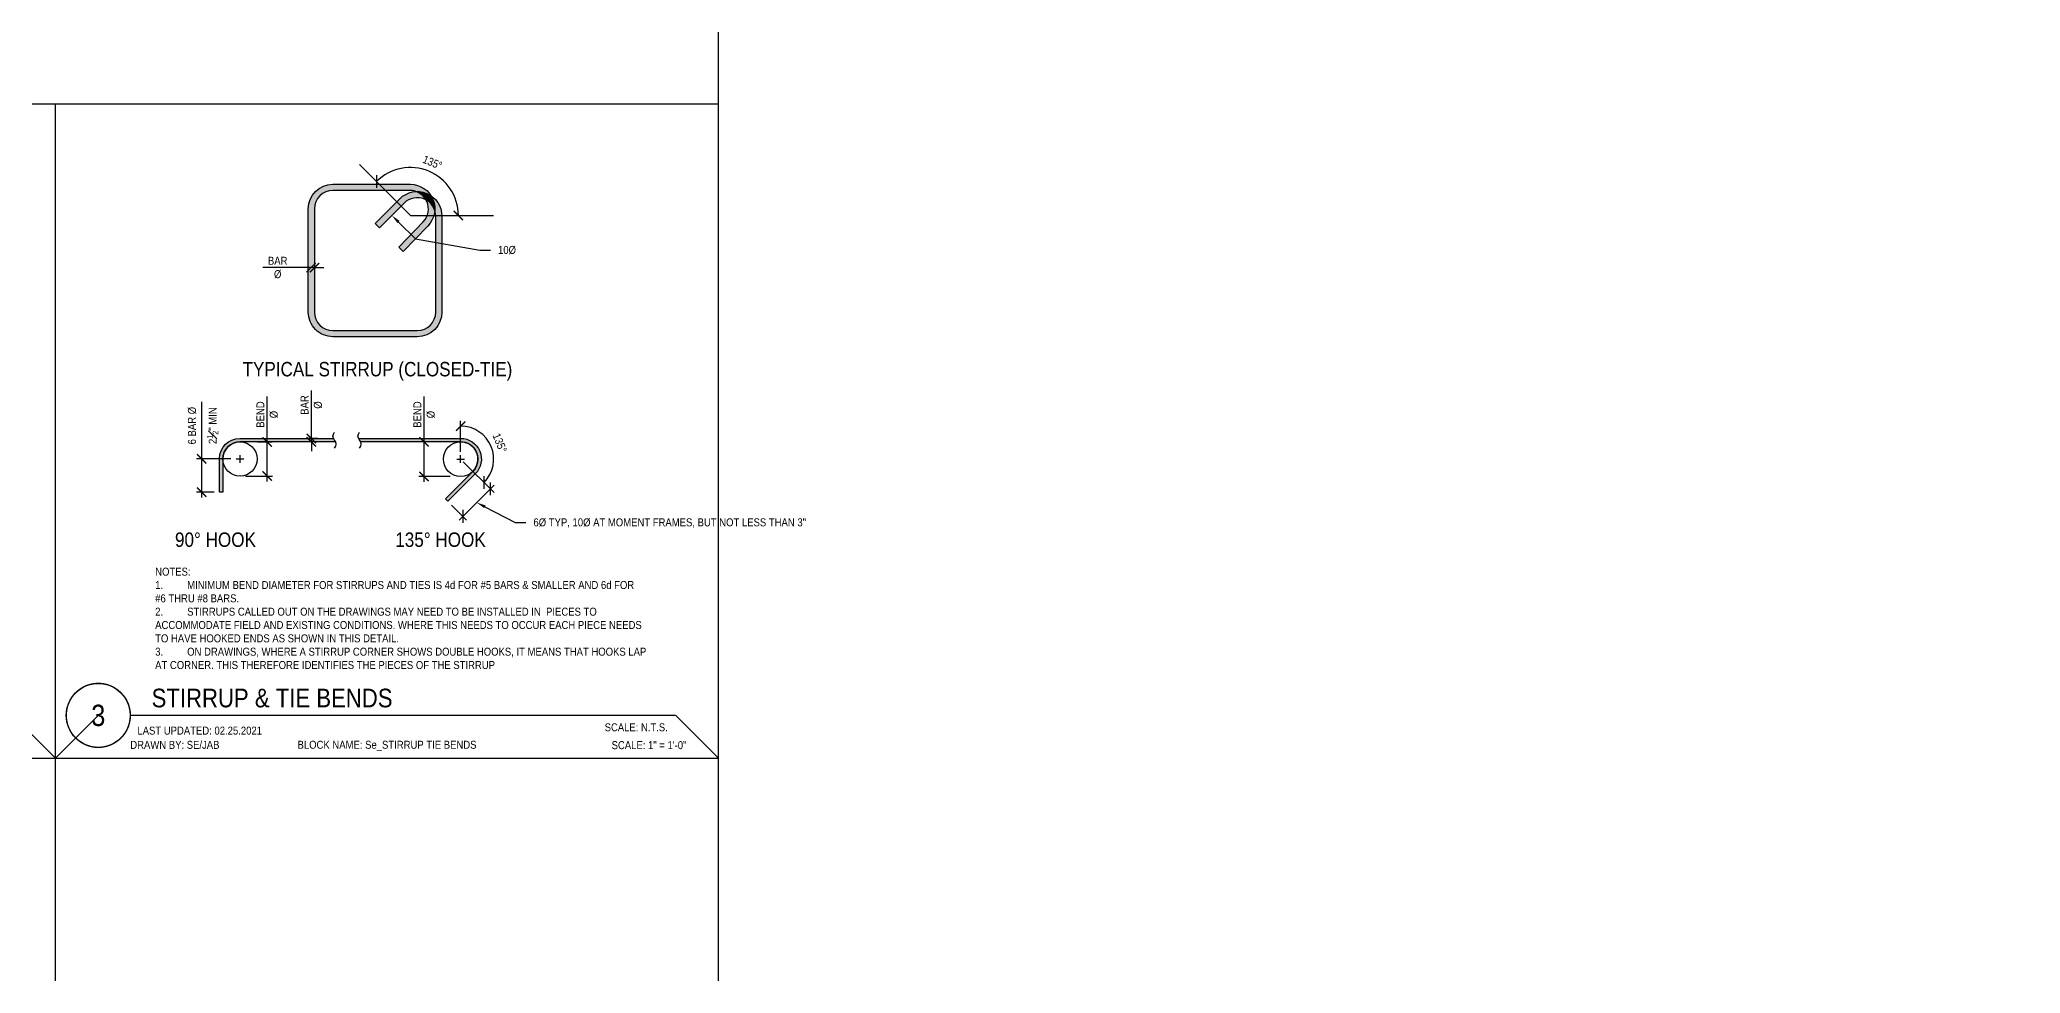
# Model space of a CAD drawing. Header units: inches. Extents: x -16404 to 14624, y -1591 to 16152.
# Drawn here: x 1581.3 to 1859.8, y 1353.7 to 1485 of the extents above; entities that cross this region are included whole.
import ezdxf
from ezdxf import colors
from ezdxf.entities.mleader import LeaderData, LeaderLine
from ezdxf.enums import TextEntityAlignment as Align
from ezdxf.math import Vec2, Vec3

# ---------------------------------------------------------------- set-up
doc = ezdxf.new("R2010")
doc.units = ezdxf.units.IN
doc.header["$LTSCALE"] = 24
doc.header["$MEASUREMENT"] = 0
doc.linetypes.add('DASHED2', pattern=[0.375, 0.25, -0.125])
doc.layers.get('0').update_dxf_attribs({"linetype": 'CONTINUOUS'})
doc.layers.get('DefPoints').update_dxf_attribs({"color": 251, "linetype": 'CONTINUOUS'})
doc.layers.add('DESIGNER COMMENTS', color=221, linetype='CONTINUOUS', plot=False)
doc.layers.add('S-ANNO-GRID-NONPLOT', color=251, linetype='CONTINUOUS', plot=False)
for name, color, linetype in [('S-ANNO-DIMS', 2, 'CONTINUOUS'), ('S-ANNO-NOTE', 4, 'CONTINUOUS'), ('S-BREAK', 2, 'CONTINUOUS'), ('S-REBAR', 7, 'CONTINUOUS'), ('S-TYP DETAIL BLOCKS', 1, 'CONTINUOUS')]:
    doc.layers.add(name, color=color, linetype=linetype)
doc.layers.add('S-HATCH2', color=2, linetype='CONTINUOUS', transparency=0.5)
doc.layers.add('S-POCHE-227', color=7, linetype='CONTINUOUS', true_color=0xe3e3e3, transparency=0.8)
doc.styles.add('Arial', font='arial.ttf', dxfattribs={"width": 0.85})
doc.dimstyles.new('DIM-12_Se', dxfattribs={"dimscale": 12, "dimtxt": 0.09375, "dimasz": 0.109375, "dimexe": 0.0625, "dimexo": 0.0625, "dimgap": 0.0625, "dimtad": 1, "dimdec": 4, "dimzin": 11, "dimdsep": 46, "dimlunit": 4, "dimtxsty": 'Arial', "dimblk": 'ARCHTICK', "dimcen": 0.125, "dimdle": 0.0625, "dimclrd": 256, "dimclre": 256, "dimclrt": 4, "dimadec": 0, "dimazin": 0, "dimtfac": 0.75, "dimtdec": 4, "dimtmove": 0, "dimatfit": 3, "dimfxl": 1, "dimfrac": 1, "dimtolj": 1, "dimtzin": 0, "dimarcsym": 0})

# ---------------------------------------------------------------- blocks, each defined once
blk = doc.blocks.new('*U309')
at = {"const_width": 0.188}
for points in [[(-4.5, 0, -1), (4.5, 0, 3.732051)], [(-4.5, 0, 1), (4.5, 0, -3.732051)]]:
    blk.add_lwpolyline(points, format="xyb", dxfattribs=at)
blk.add_lwpolyline([(4.5, 0), (81.21, 0)], dxfattribs=at)
blk.add_circle((0, 0), 4.5)
at = {"style": 'Arial', "width": 0.85}
for tag, p in [('DWG_TITLE_1', (7.5, 6.19)), ('DWG_TITLE_2', (7.5, 2.44))]:
    blk.add_attdef(tag, text='', height=2.62, dxfattribs=at).set_placement(p, align=Align.MIDDLE_LEFT)
blk.add_attdef('#', text='', height=3, dxfattribs=at).set_placement((0, 0), align=Align.MIDDLE_CENTER)
blk.add_attdef('SCALE', text='', height=1.12, dxfattribs=at).set_placement((80.08, -1.12), align=Align.TOP_RIGHT)
blk = doc.blocks.new('Se_24x36_DETAILS_GRID')
for p, q in [((15.535, 23), (23.302, 23)), ((23.302, 23), (31.07, 23)), ((23.302, 15.333), (23.302, 23)), ((31.07, 15.333), (31.07, 23)), ((23.302, 15.333), (23.802, 15.833)), ((15.535, 15.333), (23.302, 15.333)), ((23.302, 15.333), (31.07, 15.333)), ((23.302, 7.667), (23.302, 15.333)), ((31.07, 7.667), (31.07, 15.333))]:
    blk.add_line(p, q)
at = {"linetype": 'DASHED2', "ltscale": 0.5}
for p, q in [((23.302, 15.333), (22.802, 15.833)), ((31.07, 15.333), (30.57, 15.833))]:
    blk.add_line(p, q, dxfattribs=at)
blk = doc.blocks.new('_Open90')
at = {"color": 0, "linetype": 'ByBlock', "lineweight": -2}
for p, q in [((0, 0), (-1, 0)), ((-0.5, 0.5), (0, 0)), ((0, 0), (-0.5, -0.5))]:
    blk.add_line(p, q, dxfattribs=at)
blk = doc.blocks.new('_ARCHTICK')
at = {"color": 0, "linetype": 'ByBlock', "const_width": 0.15}
blk.add_lwpolyline([(-0.5, -0.5), (0.5, 0.5)], dxfattribs=at)
blk = doc.blocks.new('*D2533')
at = {"layer": 'DefPoints', "color": 0, "transparency": 16777216}
for p in [(44.9, 67.7), (44.9, 59.19), (32.91, 53.2)]:
    blk.add_point(p, dxfattribs=at)
at = {"layer": 'S-ANNO-DIMS', "lineweight": -2, "transparency": 16777216}
for p, q in [((32.16, 67.7), (44.9, 67.7)), ((32.91, 53.95), (32.91, 68.45)), ((44.9, 59.94), (44.9, 68.45)), ((44.9, 67.7), (62.79, 67.7))]:
    blk.add_line(p, q, dxfattribs=at)
at = {"layer": 'S-ANNO-DIMS', "lineweight": -2, "transparency": 16777216, "xscale": 1.3125, "yscale": 1.3125, "zscale": 1.3125, "rotation": 180}
blk.add_blockref('_ARCHTICK', (32.91, 67.7), dxfattribs=at)
at = {"layer": 'S-ANNO-DIMS', "lineweight": -2, "transparency": 16777216, "xscale": 1.3125, "yscale": 1.3125, "zscale": 1.3125}
blk.add_blockref('_ARCHTICK', (44.9, 67.7), dxfattribs=at)
at = {"layer": 'S-ANNO-DIMS', "color": 4, "transparency": 16777216, "char_height": 1.125, "attachment_point": 5, "style": 'Arial'}
for s, insert in [('\\A1;ALTERNATIVE SPLICES', (54.5, 66.37)), ('\\A1;4\'-0" MIN SPACING', (54.5, 69.04))]:
    blk.add_mtext(s, dxfattribs=dict(at, insert=insert))
blk = doc.blocks.new('*D2534')
at = {"layer": 'DefPoints', "color": 0, "transparency": 16777216}
for p in [(38.9, 34.66), (44.9, 35.22), (44.9, 23.7)]:
    blk.add_point(p, dxfattribs=at)
at = {"layer": 'S-ANNO-DIMS', "lineweight": -2, "transparency": 16777216}
for p, q in [((38.9, 33.91), (38.9, 22.95)), ((44.9, 34.47), (44.9, 22.95)), ((38.15, 23.7), (44.9, 23.7)), ((44.9, 23.7), (60.79, 23.7))]:
    blk.add_line(p, q, dxfattribs=at)
at = {"layer": 'S-ANNO-DIMS', "lineweight": -2, "transparency": 16777216, "xscale": 1.3125, "yscale": 1.3125, "zscale": 1.3125, "rotation": 180}
blk.add_blockref('_ARCHTICK', (38.9, 23.7), dxfattribs=at)
at = {"layer": 'S-ANNO-DIMS', "lineweight": -2, "transparency": 16777216, "xscale": 1.3125, "yscale": 1.3125, "zscale": 1.3125}
blk.add_blockref('_ARCHTICK', (44.9, 23.7), dxfattribs=at)
at = {"layer": 'S-ANNO-DIMS', "color": 4, "transparency": 16777216, "char_height": 1.125, "attachment_point": 5, "style": 'Arial'}
for s, insert in [('\\A1;MIN LAP\\PPER DEVELOPMENT', (53.5, 25.97)), ('\\A1;LENGTH & LAP\\PSPLICE SCHEDULE', (53.5, 21.43))]:
    blk.add_mtext(s, dxfattribs=dict(at, insert=insert))
blk = doc.blocks.new('*D865')
at = {"layer": 'DefPoints', "color": 0, "transparency": 16777216}
for p in [(50.96, 41.43), (50.96, 36.03), (50.96, 36.03), (55.59, 36.03), (55.66, 31.33)]:
    blk.add_point(p, dxfattribs=at)
at = {"layer": 'S-ANNO-DIMS', "lineweight": -2, "transparency": 16777216}
blk.add_arc((50.96, 36.03), 4.64, 315.0233, 90, dxfattribs=at)
at = {"layer": 'S-ANNO-DIMS', "lineweight": -2, "transparency": 16777216, "xscale": 1.3125, "yscale": 1.3125, "zscale": 1.3125}
for p, rotation in [((50.96, 40.66), 180), ((54.24, 32.75), 225.0232756469866)]:
    blk.add_blockref('_ARCHTICK', p, dxfattribs=dict(at, rotation=rotation))
at = {"layer": 'S-ANNO-DIMS', "color": 4, "transparency": 16777216, "insert": (56.46, 38.31), "char_height": 1.125, "attachment_point": 5, "rotation": 292.5116, "style": 'Arial'}
blk.add_mtext('\\A1;135°', dxfattribs=at)
blk = doc.blocks.new('*D866')
at = {"layer": 'DefPoints', "color": 0, "transparency": 16777216}
for p in [(53.02, 33.97), (49.16, 30.11), (51.27, 28)]:
    blk.add_point(p, dxfattribs=at)
at = {"layer": 'S-ANNO-DIMS', "lineweight": -2, "transparency": 16777216}
for p, q in [((53.55, 33.44), (55.66, 31.33)), ((55.66, 32.39), (50.74, 27.47)), ((49.69, 29.58), (51.8, 27.47))]:
    blk.add_line(p, q, dxfattribs=at)
at = {"layer": 'S-ANNO-DIMS', "lineweight": -2, "transparency": 16777216, "xscale": 1.3125, "yscale": 1.3125, "zscale": 1.3125}
for p, rotation in [((55.13, 31.86), 44.99999999999081), ((51.27, 28), 224.9999999999908)]:
    blk.add_blockref('_ARCHTICK', p, dxfattribs=dict(at, rotation=rotation))
blk = doc.blocks.new('*D867')
at = {"layer": 'DefPoints', "color": 0, "transparency": 16777216}
for p in [(45.82, 38.46), (49.24, 38.46), (50.21, 33.59)]:
    blk.add_point(p, dxfattribs=at)
at = {"layer": 'S-ANNO-DIMS', "lineweight": -2, "transparency": 16777216}
for p, q in [((45.82, 38.46), (45.82, 44.82)), ((48.49, 38.46), (45.07, 38.46)), ((45.82, 32.84), (45.82, 38.46)), ((49.46, 33.59), (45.07, 33.59))]:
    blk.add_line(p, q, dxfattribs=at)
at = {"layer": 'S-ANNO-DIMS', "lineweight": -2, "transparency": 16777216, "xscale": 1.3125, "yscale": 1.3125, "zscale": 1.3125}
for p, rotation in [((45.82, 38.46), 90), ((45.82, 33.59), 270)]:
    blk.add_blockref('_ARCHTICK', p, dxfattribs=dict(at, rotation=rotation))
at = {"layer": 'S-ANNO-DIMS', "color": 4, "transparency": 16777216, "insert": (45.82, 42.3), "char_height": 1.125, "attachment_point": 5, "rotation": 90, "style": 'Arial'}
blk.add_mtext('\\A1;BEND\\P%%C ', dxfattribs=at)
blk = doc.blocks.new('*D868')
at = {"layer": 'DefPoints', "color": 0, "transparency": 16777216}
for p in [(29.96, 38.94), (31.64, 38.94), (31.64, 38.46)]:
    blk.add_point(p, dxfattribs=at)
at = {"layer": 'S-ANNO-DIMS', "lineweight": -2, "transparency": 16777216}
for p, q in [((29.96, 38.94), (29.96, 45.7)), ((30.89, 38.94), (29.21, 38.94)), ((30.89, 38.46), (29.21, 38.46)), ((29.96, 38.46), (29.96, 38.94)), ((29.96, 38.46), (29.96, 37.15))]:
    blk.add_line(p, q, dxfattribs=at)
at = {"layer": 'S-ANNO-DIMS', "lineweight": -2, "transparency": 16777216, "xscale": 1.3125, "yscale": 1.3125, "zscale": 1.3125}
for p, rotation in [((29.96, 38.94), 270), ((29.96, 38.46), 90)]:
    blk.add_blockref('_ARCHTICK', p, dxfattribs=dict(at, rotation=rotation))
at = {"layer": 'S-ANNO-DIMS', "color": 4, "transparency": 16777216, "insert": (29.96, 43.64), "char_height": 1.125, "attachment_point": 5, "rotation": 90, "style": 'Arial'}
blk.add_mtext('\\A1;BAR\\P%%C ', dxfattribs=at)
blk = doc.blocks.new('*D2468')
at = {"layer": 'DefPoints', "color": 0, "transparency": 16777216}
for p in [(14.54, 36.06), (19.4, 36.06), (17.05, 31.4)]:
    blk.add_point(p, dxfattribs=at)
at = {"layer": 'S-ANNO-DIMS', "lineweight": -2, "transparency": 16777216}
for p, q in [((14.54, 36.06), (14.54, 44.08)), ((18.65, 36.06), (13.79, 36.06)), ((14.54, 30.65), (14.54, 36.06)), ((16.3, 31.4), (13.79, 31.4))]:
    blk.add_line(p, q, dxfattribs=at)
at = {"layer": 'S-ANNO-DIMS', "lineweight": -2, "transparency": 16777216, "xscale": 1.3125, "yscale": 1.3125, "zscale": 1.3125}
for p, rotation in [((14.54, 36.06), 90), ((14.54, 31.4), 270)]:
    blk.add_blockref('_ARCHTICK', p, dxfattribs=dict(at, rotation=rotation))
at = {"layer": 'S-ANNO-DIMS', "color": 4, "transparency": 16777216, "char_height": 1.125, "attachment_point": 5, "rotation": 90, "style": 'Arial'}
for s, insert in [('\\A1;6 BAR %%C', (13.19, 40.74)), ('\\A1;2{\\H0.7x;\\S1#2;\\H1.4286x;" MIN}', (16.08, 40.74))]:
    blk.add_mtext(s, dxfattribs=dict(at, insert=insert))
blk = doc.blocks.new('*D869')
at = {"layer": 'DefPoints', "color": 0, "transparency": 16777216}
for p in [(23.75, 38.46), (23.75, 38.46), (19.94, 33.65)]:
    blk.add_point(p, dxfattribs=at)
at = {"layer": 'S-ANNO-DIMS', "lineweight": -2, "transparency": 16777216}
for p, q in [((23.75, 38.46), (23.75, 44.82)), ((23.75, 32.9), (23.75, 38.46)), ((20.69, 33.65), (24.5, 33.65))]:
    blk.add_line(p, q, dxfattribs=at)
at = {"layer": 'S-ANNO-DIMS', "lineweight": -2, "transparency": 16777216, "xscale": 1.3125, "yscale": 1.3125, "zscale": 1.3125}
for p, rotation in [((23.75, 38.46), 90), ((23.75, 33.65), 270)]:
    blk.add_blockref('_ARCHTICK', p, dxfattribs=dict(at, rotation=rotation))
at = {"layer": 'S-ANNO-DIMS', "color": 4, "transparency": 16777216, "insert": (23.75, 42.3), "char_height": 1.125, "attachment_point": 5, "rotation": 90, "style": 'Arial'}
blk.add_mtext('\\A1;BEND\\P%%C ', dxfattribs=at)
blk = doc.blocks.new('*D870')
at = {"layer": 'DefPoints', "color": 0, "transparency": 16777216}
for p in [(36.72, 77.47), (48.67, 75.06), (43.9, 70.29), (43.9, 70.29), (55.57, 70.29)]:
    blk.add_point(p, dxfattribs=at)
at = {"layer": 'S-ANNO-DIMS', "lineweight": -2, "transparency": 16777216}
blk.add_arc((43.9, 70.29), 6.74, 360, 135, dxfattribs=at)
at = {"layer": 'S-ANNO-DIMS', "lineweight": -2, "transparency": 16777216, "xscale": 1.3125, "yscale": 1.3125, "zscale": 1.3125}
for p, rotation in [((39.13, 75.06), 225.0000000000073), ((50.64, 70.29), 269.9999999999999)]:
    blk.add_blockref('_ARCHTICK', p, dxfattribs=dict(at, rotation=rotation))
at = {"layer": 'S-ANNO-DIMS', "color": 4, "transparency": 16777216, "insert": (46.99, 77.74), "char_height": 1.125, "attachment_point": 5, "rotation": 337.5, "style": 'Arial'}
blk.add_mtext('\\A1;135°', dxfattribs=at)
blk = doc.blocks.new('*D871')
at = {"layer": 'DefPoints', "color": 0, "transparency": 16777216}
for p in [(29.92, 62.96), (29.92, 62.96), (30.4, 62.96)]:
    blk.add_point(p, dxfattribs=at)
at = {"layer": 'S-ANNO-DIMS', "lineweight": -2, "transparency": 16777216}
for p, q in [((29.92, 62.96), (23.16, 62.96)), ((30.4, 62.96), (29.92, 62.96)), ((30.4, 62.96), (31.71, 62.96))]:
    blk.add_line(p, q, dxfattribs=at)
at = {"layer": 'S-ANNO-DIMS', "lineweight": -2, "transparency": 16777216, "xscale": 1.3125, "yscale": 1.3125, "zscale": 1.3125}
blk.add_blockref('_ARCHTICK', (29.92, 62.96), dxfattribs=at)
at = {"layer": 'S-ANNO-DIMS', "lineweight": -2, "transparency": 16777216, "xscale": 1.3125, "yscale": 1.3125, "zscale": 1.3125, "rotation": 180}
blk.add_blockref('_ARCHTICK', (30.4, 62.96), dxfattribs=at)
at = {"layer": 'S-ANNO-DIMS', "color": 4, "transparency": 16777216, "insert": (25.23, 62.96), "char_height": 1.125, "attachment_point": 5, "style": 'Arial'}
blk.add_mtext('\\A1;BAR\\P%%C ', dxfattribs=at)
blk = doc.blocks.new('Se_END INTERSECTION AND CORNERS OF CONCRETE WALLS & FOOTINGS')
at = {"layer": 'S-ANNO-NOTE'}
ml = blk.add_multileader_mtext('Standard', dxfattribs=at)
ml.set_content('#3 U BARS AT TYP HORIZONTAL BAR SPACING', color=4, style='Arial')
ml.set_leader_properties(color=2)
ml.build(insert=Vec2(0, 0))
ml.multileader.update_dxf_attribs({"dogleg_length": 0.125, "arrow_head_size": 1.3125, "scale": 12})
ctx = ml.context
ctx.base_point, ctx.scale, ctx.char_height, ctx.arrow_head_size, ctx.landing_gap_size, ctx.plane_origin = Vec3(61.5, 157.11819), 12, 1.125, 1.3125, 1.08, Vec3(84.28095, -151.81333)
notes = []
notes.append((ctx, [(1, (1, 1, 0), (60, 157.11819), (1, 0), 1.5, [(0, [(52.75, 149.78735)], 0, [])])]))
ctx.mtext.insert, ctx.mtext.width, ctx.mtext.flow_direction = Vec3(62.58, 157.69028), 11.1279453, 5
ml = blk.add_multileader_mtext('Standard', dxfattribs=at)
ml.set_content('TYP WALL VERT BAR', color=4, style='Arial')
ml.set_leader_properties(color=2)
ml.build(insert=Vec2(0, 0))
ml.multileader.update_dxf_attribs({"dogleg_length": 0.125, "arrow_head_size": 1.3125, "scale": 12})
ctx = ml.context
ctx.base_point, ctx.scale, ctx.char_height, ctx.arrow_head_size, ctx.landing_gap_size, ctx.plane_origin = Vec3(158.625, 157.22955), 12, 1.125, 1.3125, 1.08, Vec3(96.51222, -165.62382)
notes.append((ctx, [(0, (1, 1, 0), (157.125, 157.22955), (1, 0), 1.5, [(1, [(148, 148.10455)], 0, [])])]))
ctx.mtext.insert, ctx.mtext.width, ctx.mtext.flow_direction = Vec3(159.705, 157.79244), 9.5057509, 5
for ctx, leaders in notes:
    for number, flags, end, landing, length, lines in leaders:
        leader = LeaderData()
        leader.index, (leader.has_last_leader_line, leader.has_dogleg_vector, leader.attachment_direction) = number, flags
        leader.last_leader_point, leader.dogleg_vector, leader.dogleg_length = Vec3(end), Vec3(landing), length
        for number, points, colour, breaks in lines:
            line = LeaderLine()
            line.index, line.vertices, line.color, line.breaks = number, Vec3.list(points), colors.encode_raw_color(colour), breaks
            leader.lines.append(line)
        ctx.leaders.append(leader)
blk = doc.blocks.new('Se_STEPPED CONCRETE WALL')
at = {"layer": 'S-ANNO-NOTE'}
ml = blk.add_multileader_mtext('Standard', dxfattribs=at)
ml.set_content('HORIZONTAL REINFORCING PER PLAN', color=4, style='Arial')
ml.set_leader_properties(color=2)
ml.build(insert=Vec2(0, 0))
ml.multileader.update_dxf_attribs({"dogleg_length": 0.36, "arrow_head_size": 1.31, "scale": 12})
ctx = ml.context
ctx.base_point, ctx.scale, ctx.char_height, ctx.arrow_head_size, ctx.landing_gap_size, ctx.plane_origin = Vec3(69.7, 50.34), 12, 1.125, 1.31, 1.08, Vec3(36.15, 342.85)
notes = []
notes.append((ctx, [(0, (1, 1, 0), (68.2, 50.34), (1, 0), 1.5, [(0, [(61.16, 43.49)], 0, [])])]))
ctx.mtext.insert, ctx.mtext.width, ctx.mtext.flow_direction = Vec3(70.78, 50.9), 10.6348, 5
ml = blk.add_multileader_mtext('Standard', dxfattribs=at)
ml.set_content('VERTICAL REINFORCING PER PLAN', color=4, style='Arial')
ml.set_leader_properties(color=2)
ml.build(insert=Vec2(0, 0))
ml.multileader.update_dxf_attribs({"dogleg_length": 0.36, "arrow_head_size": 1.31, "scale": 12})
ctx = ml.context
ctx.base_point, ctx.scale, ctx.char_height, ctx.arrow_head_size, ctx.landing_gap_size, ctx.plane_origin = Vec3(69.7, 42.34), 12, 1.125, 1.31, 1.08, Vec3(36.15, 334.85)
notes.append((ctx, [(0, (1, 1, 0), (68.2, 42.34), (1, 0), 1.5, [(0, [(59.68, 34.56)], 0, [])])]))
ctx.mtext.insert, ctx.mtext.width, ctx.mtext.flow_direction = Vec3(70.78, 42.9), 10.0154, 5
for ctx, leaders in notes:
    for number, flags, end, landing, length, lines in leaders:
        leader = LeaderData()
        leader.index, (leader.has_last_leader_line, leader.has_dogleg_vector, leader.attachment_direction) = number, flags
        leader.last_leader_point, leader.dogleg_vector, leader.dogleg_length = Vec3(end), Vec3(landing), length
        for number, points, colour, breaks in lines:
            line = LeaderLine()
            line.index, line.vertices, line.color, line.breaks = number, Vec3.list(points), colors.encode_raw_color(colour), breaks
            leader.lines.append(line)
        ctx.leaders.append(leader)
blk = doc.blocks.new('Se_TYPICAL WALL REINFORCING')
at = {"layer": 'S-HATCH2'}
h = blk.add_hatch(dxfattribs=at)
h.set_pattern_fill('AR-CONC', color=256, scale=0.75, style=0)
h.set_pattern_definition([(50, (-1313.906, -1383.296), (5.379451, -0.470641), [0.5625, -6.1875]), (355, (-1313.906, -1383.296), (-1.040635, 5.641441), [0.45, -4.95]), (100.45144, (-1313.458, -1383.3353), (4.338816, 5.1708), [0.478051, -5.258566]), (46.1842, (-1313.906, -1381.796), (8.00431, -1.241395), [0.84375, -9.28125]), (96.63564, (-1313.239, -1381.8995), (7.009965, 7.30589), [0.717078, -7.887853]), (351.18416, (-1313.906, -1381.796), (7.009965, 7.30589), [0.675, -7.425]), (21, (-1313.156, -1382.171), (4.476803, -3.019642), [0.5625, -6.1875]), (326, (-1313.156, -1382.171), (1.824865, 5.438625), [0.45, -4.95]), (71.45144, (-1312.783, -1382.4227), (6.301668, 2.418984), [0.478051, -5.258566]), (37.5, (-1313.906, -1383.296), (0.091199, 2.4967039), [0, -4.89, 0, -5.025, 0, -4.96875]), (7.5, (-1313.906, -1383.296), (1.9730215, 2.958088), [0, -2.865, 0, -4.7775, 0, -1.89375]), (327.5, (-1315.5786, -1383.296), (4.0036683, -0.1691615), [0, -1.875, 0, -5.85, 0, -7.7625]), (317.5, (-1316.3286, -1383.296), (4.373896, 0.7507874), [0, -2.4375, 0, -3.885, 0, -5.5125])])
h.paths.add_polyline_path([(36.41526, 31.48229), (36.79384, 29.92558), (36.98312, 30.70393), (52.60455, 30.70393), (52.60455, 46.32536), (51.8262, 46.51465), (53.3829, 46.89322), (52.60455, 47.08251), (52.60455, 62.70393), (36.98312, 62.70393), (36.79384, 61.92558), (36.41526, 63.48229), (36.22598, 62.70393), (20.60455, 62.70393), (20.60455, 47.08251), (21.3829, 46.89322), (19.8262, 46.51465), (20.60455, 46.32536), (20.60455, 30.70393), (36.22598, 30.70393)])
at = {"layer": 'S-BREAK'}
for points in [[(53.60455, 62.70393), (36.98312, 62.70393), (36.79384, 61.92558), (36.41526, 63.48229), (36.22598, 62.70393), (19.60455, 62.70393)], [(20.60455, 63.70393), (20.60455, 47.08251), (21.3829, 46.89322), (19.8262, 46.51465), (20.60455, 46.32536), (20.60455, 29.70393)], [(52.60455, 63.70393), (52.60455, 47.08251), (53.3829, 46.89322), (51.8262, 46.51465), (52.60455, 46.32536), (52.60455, 29.70393)], [(53.60455, 30.70393), (36.98312, 30.70393), (36.79384, 29.92558), (36.41526, 31.48229), (36.22598, 30.70393), (19.60455, 30.70393)]]:
    blk.add_lwpolyline(points, dxfattribs=at)
at = {"layer": 'S-REBAR'}
for p, q in [((23.92188, 62.70393), (23.92188, 30.70393)), ((29.91495, 62.70393), (29.91495, 30.70393)), ((35.90801, 62.70393), (35.90801, 30.70393)), ((41.90108, 62.70393), (41.90108, 30.70393)), ((47.89414, 62.70393), (47.89414, 30.70393)), ((20.60455, 59.19028), (44.89761, 59.19028)), ((38.90454, 58.63537), (52.60455, 58.63537)), ((26.91842, 53.19722), (52.60455, 53.19722)), ((20.60455, 52.6423), (32.91148, 52.6423)), ((20.60455, 47.20415), (44.89761, 47.20415)), ((38.90454, 46.64924), (52.37964, 46.64924)), ((20.60455, 40.65618), (32.91148, 40.65618)), ((26.91842, 41.21109), (52.60455, 41.21109)), ((20.60455, 35.21803), (44.89761, 35.21803)), ((38.90454, 34.66311), (52.60455, 34.66311))]:
    blk.add_line(p, q, dxfattribs=at)
at = {"layer": 'DESIGNER COMMENTS', "char_height": 1.125, "style": 'Arial'}
for s, insert, width, attachment_point in [('\\A1;DRAWN BY: SE', (4.49984, -3.58101), 14.8543838, 1), ('\\A1;SCALE: 1{\\H1x;" = 1\'-0"}', (82.7091, -3.625), 19.68745, 3)]:
    blk.add_mtext(s, dxfattribs=dict(at, insert=insert, width=width, attachment_point=attachment_point))
at = {"layer": 'DESIGNER COMMENTS', "insert": (40.60455, -4.29464), "char_height": 1.125, "attachment_point": 5, "style": 'Arial'}
blk.add_mtext('\\A1;BLOCK NAME: Se_TYPICAL WALL REINFORCING', dxfattribs=at)
at = {"layer": 'S-ANNO-DIMS'}
for base, p1, p2, text, picture, middle in [((44.89761, 67.70393), (32.91148, 53.19722), (44.89761, 59.19028), '4\'-0" MIN SPACING\\XALTERNATIVE SPLICES', '*D2533', (54.49759, 67.70393)), ((44.89761, 23.70393), (38.90454, 34.66311), (44.89761, 35.21803), 'MIN LAP\\PPER DEVELOPMENT\\XLENGTH & LAP\\PSPLICE SCHEDULE', '*D2534', (53.50187, 23.70393))]:
    dim = blk.add_linear_dim(base=base, p1=p1, p2=p2, text=text, dimstyle='DIM-12_Se', dxfattribs=at)
    dim.commit()
    dim.dimension.update_dxf_attribs({"geometry": picture, "text_midpoint": middle})
at = {"layer": 'S-ANNO-NOTE'}
ml = blk.add_multileader_mtext('Standard', dxfattribs=at)
ml.set_content('\\A1;TYP REINFORCING PER PLAN', color=4, style='Arial')
ml.set_leader_properties(color=2)
ml.build(insert=Vec2(0, 0))
ml.multileader.update_dxf_attribs({"dogleg_length": 0.125, "arrow_head_size": 1.3125, "scale": 12})
ctx = ml.context
ctx.base_point, ctx.scale, ctx.char_height, ctx.arrow_head_size, ctx.landing_gap_size, ctx.plane_origin = Vec3(56.74536, 46.92666), 12, 1.125, 1.3125, 1.08, Vec3(28.19337, 339.43198)
notes = []
notes.append((ctx, [(0, (1, 1, 0), (55.24536, 46.92666), (1, 0), 1.5, [(1, [(49.80284, 41.21109), (47.89414, 43.47776)], 0, [])])]))
ctx.mtext.insert, ctx.mtext.width, ctx.mtext.flow_direction = Vec3(57.82536, 47.48954), 9.1183929, 5
for ctx, leaders in notes:
    for number, flags, end, landing, length, lines in leaders:
        leader = LeaderData()
        leader.index, (leader.has_last_leader_line, leader.has_dogleg_vector, leader.attachment_direction) = number, flags
        leader.last_leader_point, leader.dogleg_vector, leader.dogleg_length = Vec3(end), Vec3(landing), length
        for number, points, colour, breaks in lines:
            line = LeaderLine()
            line.index, line.vertices, line.color, line.breaks = number, Vec3.list(points), colors.encode_raw_color(colour), breaks
            leader.lines.append(line)
        ctx.leaders.append(leader)
blk = doc.blocks.new('Se_STIRRUP TIE BENDS')
at = {"layer": 'S-POCHE-227'}
h = blk.add_hatch(color=256, dxfattribs=at)
h.dxf.hatch_style = 1
h.paths.add_polyline_path([(32.99665, 73.8078), (43.77443, 73.8078, -0.091244886), (44.70296, 73.65625, -0.161147357), (46.79891, 73.06649, 0.257763336), (43.88753, 74.6742), (32.99665, 74.6742, 0.414213555), (29.53106, 71.20861), (29.53106, 56.71358, 0.414213569), (32.9951, 53.24954), (44.85976, 53.24954, 0.414213562), (48.32534, 56.71513), (48.32534, 70.19421, 0.249215375), (46.79891, 73.06649, -0.156633403), (47.32132, 71.02877, -0.081900897), (47.45895, 70.19421), (47.45895, 56.71513, -0.414213562), (44.85976, 54.11594), (32.99665, 54.11594, -0.414213562), (30.39746, 56.71513), (30.39746, 71.20861, -0.414213562)])
h = blk.add_hatch(color=256, dxfattribs=at)
h.dxf.hatch_style = 1
h.paths.add_polyline_path([(44.70296, 73.65625, 0.187175864), (42.40922, 72.64475), (38.93586, 69.17139), (39.54849, 68.55875), (43.02185, 72.03211, -0.33132196), (46.09299, 72.48221, 0.180721196)])
h = blk.add_hatch(color=256, dxfattribs=at)
h.dxf.hatch_style = 1
h.paths.add_polyline_path([(47.32132, 71.02877, 0.189615573), (46.09299, 72.48221, -0.33132196), (45.69669, 69.40367), (42.2613, 65.84594), (42.87403, 65.23321), (46.32102, 68.80296, 0.183306645)])
h = blk.add_hatch(color=256, dxfattribs=at)
h.dxf.hatch_style = 1
h.paths.add_polyline_path([(46.79891, 73.06649, 0.161147357), (44.70296, 73.65625, -0.180721196), (46.09299, 72.48221, -0.189615573), (47.32132, 71.02877, 0.156633403)])
h = blk.add_hatch(color=256, dxfattribs=at)
h.dxf.hatch_style = 1
h.paths.add_polyline_path([(33.06264, 38.94431), (19.89238, 38.94344, 0.414194401), (17.05338, 36.10426), (17.05338, 31.40411), (17.53338, 31.40411), (17.53338, 36.06388, -0.414213562), (19.93338, 38.46388), (33.38556, 38.46388, 0.09077871), (33.2238, 38.70379, -0.092237398)])
h = blk.add_hatch(color=256, dxfattribs=at)
h.dxf.hatch_style = 1
h.paths.add_polyline_path([(50.95853, 38.94388), (36.57755, 38.94388, 0.09216575), (36.73862, 38.70358, -0.0907044), (36.90029, 38.46388), (50.95853, 38.46388, -0.667812356), (52.68172, 34.30969), (48.82213, 30.45009), (49.16154, 30.11068), (53.0213, 33.97044, 0.667843869)])
at = {"layer": 'S-ANNO-DIMS'}
for p, q in [((50.95853, 37.06939), (50.95853, 41.42915)), ((22.40623, 38.46388), (24.46911, 38.46388)), ((55.51448, 31.47693), (51.32301, 35.66841))]:
    blk.add_line(p, q, dxfattribs=at)
at = {"layer": 'S-ANNO-NOTE', "color": 2}
for q in [(36.72156, 77.46848), (55.57021, 70.28963)]:
    blk.add_line((43.90041, 70.28963), q, dxfattribs=at)
at = {"layer": 'S-ANNO-NOTE'}
for p, q in [((19.93941, 35.51651), (19.93941, 36.59651)), ((50.95853, 35.48939), (50.95853, 36.56939)), ((19.39941, 36.05651), (20.47941, 36.05651)), ((50.41853, 36.02939), (51.49853, 36.02939))]:
    blk.add_line(p, q, dxfattribs=at)
at = {"layer": 'S-ANNO-NOTE', "color": 1, "ltscale": 0.75}
for centre, radius in [((19.93941, 36.05651), 2.40738), ((50.95853, 36.02939), 2.43449)]:
    blk.add_circle(centre, radius, dxfattribs=at)
at = {"layer": 'S-BREAK'}
for points in [[(33.22268, 37.57911, 0.408464845), (33.2235, 38.7041, -0.407414976), (33.2235, 39.81018, -2.166216757)], [(36.73751, 37.57889, 0.408464845), (36.73832, 38.70388, -0.407414976), (36.73832, 39.80996, -2.166216757)]]:
    blk.add_lwpolyline(points, format="xyb", dxfattribs=at)
at = {"layer": 'S-REBAR'}
for points in [[(39.54849, 68.55875), (38.93586, 69.17139), (42.40922, 72.64475, -0.668016982), (48.32534, 70.19576), (48.32534, 56.71513, -0.414213562), (44.85976, 53.24954), (32.9951, 53.24954, -0.414344554), (29.53106, 56.71513), (29.53106, 71.20861, -0.414213553), (32.99665, 74.6742), (43.88753, 74.6742, -0.668016931), (46.32102, 68.80296), (42.87403, 65.23321), (42.2613, 65.84594), (45.69669, 69.40367, 0.668178638), (43.78144, 73.80793, 1.815498536)], [(43.76629, 73.8078), (32.99665, 73.8078, 0.414213562), (30.39746, 71.20861), (30.39746, 56.71513, 0.414213562), (32.99665, 54.11594), (44.85976, 54.11594, 0.414213562), (47.45895, 56.71513), (47.45895, 70.19421, 0.668178638), (43.02185, 72.03211), (39.54849, 68.55875)], [(33.38556, 38.46388), (19.93338, 38.46388, 0.414213562), (17.53338, 36.06388), (17.53338, 31.40411), (17.05338, 31.40411), (17.05338, 36.10426, -0.414213562), (19.89256, 38.94344), (33.06264, 38.94431)], [(36.57755, 38.94388), (50.95853, 38.94388, -0.667843869), (53.0213, 33.97044), (49.16154, 30.11068), (48.82213, 30.45009), (52.68172, 34.30969, 0.667812356), (50.95853, 38.46388), (36.90029, 38.46388)]]:
    blk.add_lwpolyline(points, format="xyb", dxfattribs=at)
at = {"layer": 'DESIGNER COMMENTS', "char_height": 1.125, "style": 'Arial'}
for s, insert, width, attachment_point in [('\\A1;LAST UPDATED: 02.25.2021', (5.49984, -1.58101), 17.4709661, 1), ('\\A1;DRAWN BY: SE/JAB', (4.49984, -3.58101), 12.4848985, 1), ('\\A1;BLOCK NAME: Se_STIRRUP TIE BENDS', (40.60455, -4.29464), 25.1066158, 5), ('\\A1;SCALE: 1{\\H1x;" = 1\'-0"}', (82.7091, -3.625), 19.68745, 3)]:
    blk.add_mtext(s, dxfattribs=dict(at, insert=insert, width=width, attachment_point=attachment_point))
at = {"layer": 'S-ANNO-NOTE', "color": 6, "insert": (39.25536, 47.06017), "char_height": 2.025, "width": 64.5013994, "attachment_point": 8, "style": 'Arial'}
blk.add_mtext('TYPICAL STIRRUP (CLOSED-TIE)', dxfattribs=at)
at = {"layer": 'S-ANNO-NOTE', "color": 6, "char_height": 2.025, "attachment_point": 8, "style": 'Arial'}
for s, insert in [('90%%D HOOK', (16.47871, 23.66246)), ('135%%D HOOK', (48.12512, 23.66246))]:
    blk.add_mtext(s, dxfattribs=dict(at, insert=insert))
at = {"layer": 'S-ANNO-NOTE', "insert": (8.00004, 6.50001), "char_height": 1.125, "width": 68.9990448, "attachment_point": 7, "style": 'Arial'}
blk.add_mtext('NOTES: {\\L\\P\\pi-3.375,l3.375,t3.375;}1.^IMINIMUM BEND DIAMETER FOR STIRRUPS AND TIES IS 4d FOR #5 BARS & SMALLER AND 6d FOR #6 THRU #8 BARS.\\P2.^ISTIRRUPS CALLED OUT ON THE DRAWINGS MAY NEED TO BE INSTALLED IN  PIECES TO ACCOMMODATE FIELD AND EXISTING CONDITIONS. WHERE THIS NEEDS TO OCCUR EACH PIECE NEEDS TO HAVE HOOKED ENDS AS SHOWN IN THIS DETAIL. \\P3.^ION DRAWINGS, WHERE A STIRRUP CORNER SHOWS DOUBLE HOOKS, IT MEANS THAT HOOKS LAP AT CORNER. THIS THEREFORE IDENTIFIES THE PIECES OF THE STIRRUP', dxfattribs=at)
at = {"layer": 'S-ANNO-DIMS'}
for base, line1, line2, picture, middle in [((48.66739, 75.05661), ((43.90041, 70.28963), (55.57021, 70.28963)), ((43.90041, 70.28963), (36.72156, 77.46848)), '*D870', (46.98725, 77.74193)), ((55.59411, 36.03064), ((55.65759, 31.33415), (50.95853, 36.02939)), ((50.95853, 36.02939), (50.95853, 41.42915)), '*D865', (56.46472, 38.31144))]:
    dim = blk.add_angular_dim_2l(base=base, line1=line1, line2=line2, dimstyle='DIM-12_Se', dxfattribs=at)
    dim.commit()
    dim.dimension.update_dxf_attribs({"geometry": picture, "text_midpoint": middle})
for base, p1, p2, angle, text, picture, middle, dimtype in [((29.91712, 62.96187), (30.39746, 62.96187), (29.91712, 62.96187), 180, 'BAR\\X%%C ', '*D871', (25.22614, 62.96187), 128), ((23.74911, 38.46388), (19.93941, 33.64913), (23.74911, 38.46388), 90, 'BEND\\X%%C ', '*D869', (23.74911, 42.29766), 128), ((29.95587, 38.94421), (31.63915, 38.46388), (31.63915, 38.94421), 90, 'BAR\\X%%C ', '*D868', (29.95587, 43.6352), 128), ((45.82221, 38.46388), (50.20853, 33.5949), (49.23905, 38.46388), 90, 'BEND\\X%%C ', '*D867', (45.82221, 42.29766), 128), ((14.54166, 36.05651), (17.05338, 31.40411), (19.39941, 36.05651), 90, '6 BAR %%C\\X2{\\H0.7x;\\S1#2;\\H1.4286x;" MIN}', '*D2468', (14.54166, 40.74408), 160)]:
    dim = blk.add_linear_dim(base=base, p1=p1, p2=p2, angle=angle, text=text, dimstyle='DIM-12_Se', dxfattribs=at)
    dim.commit()
    dim.dimension.update_dxf_attribs({"geometry": picture, "text_midpoint": middle, "dimtype": dimtype})
dim = blk.add_linear_dim(base=(51.2675, 28.00472), p1=(53.0213, 33.97044), p2=(49.16154, 30.11068), angle=225, text=' ', dimstyle='DIM-12_Se', dxfattribs=at)
dim.commit()
dim.dimension.update_dxf_attribs({"geometry": '*D866', "text_midpoint": (53.19738, 29.9346)})
at = {"layer": 'S-ANNO-NOTE'}
ml = blk.add_multileader_mtext('Standard', dxfattribs=at)
ml.set_content('10%%C', color=4, style='Arial')
ml.set_leader_properties(color=2)
ml.build(insert=Vec2(0, 0))
ml.multileader.update_dxf_attribs({"dogleg_length": 0.36, "arrow_head_size": 1.3125, "scale": 12})
ctx = ml.context
ctx.base_point, ctx.scale, ctx.char_height, ctx.arrow_head_size, ctx.landing_gap_size, ctx.plane_origin = Vec3(55.13304, 65.42569), 12, 1.125, 1.3125, 1.08, Vec3(21.58105, 357.93101)
notes = []
notes.append((ctx, [(0, (1, 1, 0), (53.63304, 65.42569), (1, 0), 1.5, [(1, [(41.28517, 70.29543), (44.59753, 67.01808)], 0, [])])]))
ctx.mtext.insert, ctx.mtext.width, ctx.mtext.flow_direction = Vec3(56.21304, 66.01083), 2.4866721, 5
ml = blk.add_multileader_mtext('Standard', dxfattribs=at)
ml.set_content('6%%C TYP, 10%%C AT MOMENT FRAMES, BUT NOT LESS THAN 3"', color=4, style='Arial')
ml.set_leader_properties(color=2)
ml.build(insert=Vec2(0, 0))
ml.multileader.update_dxf_attribs({"dogleg_length": 0.36, "arrow_head_size": 1.3125, "scale": 12})
ctx = ml.context
ctx.base_point, ctx.scale, ctx.char_height, ctx.arrow_head_size, ctx.landing_gap_size, ctx.plane_origin = Vec3(60.11848, 27.13178), 12, 1.125, 1.3125, 1.08, Vec3(27.86957, 320.15816)
notes.append((ctx, [(0, (1, 1, 0), (58.61848, 27.13178), (1, 0), 1.5, [(0, [(53.19738, 29.9346)], 0, [])])]))
ctx.mtext.insert, ctx.mtext.width, ctx.mtext.flow_direction = Vec3(61.19848, 27.70426), 15.329514, 5
for ctx, leaders in notes:
    for number, flags, end, landing, length, lines in leaders:
        leader = LeaderData()
        leader.index, (leader.has_last_leader_line, leader.has_dogleg_vector, leader.attachment_direction) = number, flags
        leader.last_leader_point, leader.dogleg_vector, leader.dogleg_length = Vec3(end), Vec3(landing), length
        for number, points, colour, breaks in lines:
            line = LeaderLine()
            line.index, line.vertices, line.color, line.breaks = number, Vec3.list(points), colors.encode_raw_color(colour), breaks
            leader.lines.append(line)
        ctx.leaders.append(leader)

msp = doc.modelspace()

# ---------------------------------------------------------------- linework, layer by layer
at = {"layer": 'S-ANNO-GRID-NONPLOT'}
msp.add_line((1676.74249, 0), (1676.74249, 8676), dxfattribs=at)

# ---------------------------------------------------------------- block references
at = {"layer": 'S-ANNO-GRID-NONPLOT', "xscale": 12, "yscale": 12, "zscale": 12}
msp.add_blockref('Se_24x36_DETAILS_GRID', (1303.9061, 1200), dxfattribs=at)
at = {"layer": 'S-ANNO-NOTE'}
msp.add_blockref('*U309', (1589.53339, 1390), dxfattribs=at).add_auto_attribs({'#': '3', 'DWG_TITLE_2': 'STIRRUP & TIE BENDS', 'SCALE': 'SCALE: N.T.S.'})
at = {"layer": 'S-TYP DETAIL BLOCKS'}
for name, p in [('Se_STIRRUP TIE BENDS', (1589.53339, 1390)), ('Se_TYPICAL WALL REINFORCING', (1496.32429, 1390)), ('Se_STEPPED CONCRETE WALL', (1403.11519, 1390)), ('Se_END INTERSECTION AND CORNERS OF CONCRETE WALLS & FOOTINGS', (1403.11519, 1206))]:
    msp.add_blockref(name, p, dxfattribs=at)

# ---------------------------------------------------------------- leaders
at = {"layer": 'DESIGNER COMMENTS'}
ml = msp.add_multileader_mtext('Standard', dxfattribs=at)
ml.set_content('\\A1;{\\L\\C256;IMPORTANT DESIGNER NOTE:\\l IF YOUR LEDGER DOES NOT ALLOW FOR THE FULL DEPTH OF NAILS SPECIFIED IN THIS CHART.  USE THE CHART TO THE RIGHT AND APPLY ALLOWABLE LOAD REDUCTION FACTOR (REF. PG. 22 OF SIMPSON CATALOG C-C-2019)}', color=4, style='Arial')
ml.set_leader_properties(color=256)
ml.set_arrow_properties(name='OPEN90')
ml.build(insert=Vec2(0, 0))
ml.multileader.update_dxf_attribs({"dogleg_length": 0.36, "arrow_head_size": 5.25, "scale": 48})
ctx = ml.context
ctx.base_point, ctx.scale, ctx.char_height, ctx.arrow_head_size, ctx.landing_gap_size, ctx.plane_origin = Vec3(7749.57679, 7516.2281), 48, 6, 5.25, 4.32, Vec3(7940.50091, 7764.19966)
notes = []
notes.append((ctx, [(0, (0, 0, 0), (0, 0), (1, 0), 1, [])]))
ctx.mtext.insert, ctx.mtext.width, ctx.mtext.defined_height, ctx.mtext.flow_direction = Vec3(7753.89679, 7520.11009), 143.1324041, 28.50097, 5
ml = msp.add_multileader_mtext('Standard', dxfattribs=at)
ml.set_content('\\A1;{\\L\\C256;IMPORTANT DESIGNER NOTE:\\l IF YOUR LEDGER DOES NOT ALLOW FOR THE FULL DEPTH OF NAILS SPECIFIED IN THIS CHART.  USE THE CHART TO THE RIGHT AND APPLY ALLOWABLE LOAD REDUCTION FACTOR (REF. PG. 22 OF SIMPSON CATALOG C-C-2019)}', color=4, style='Arial')
ml.set_leader_properties(color=256)
ml.set_arrow_properties(name='OPEN90')
ml.build(insert=Vec2(0, 0))
ml.multileader.update_dxf_attribs({"dogleg_length": 0.36, "arrow_head_size": 5.25, "scale": 48})
ctx = ml.context
ctx.base_point, ctx.scale, ctx.char_height, ctx.arrow_head_size, ctx.landing_gap_size, ctx.plane_origin = Vec3(1680.51869, 7333.32569), 48, 6, 5.25, 4.32, Vec3(1871.4428, 7581.29725)
notes.append((ctx, [(0, (0, 0, 0), (0, 0), (1, 0), 1, [])]))
ctx.mtext.insert, ctx.mtext.width, ctx.mtext.defined_height, ctx.mtext.flow_direction = Vec3(1684.83869, 7337.20768), 143.1324041, 28.50097, 5
ml = msp.add_multileader_mtext('Standard', dxfattribs=at)
ml.set_content('\\A1;{\\L\\C256;DESIGNER NOTE:\\l THIS DETAIL ALTERNATIVE INCLUDES EQUIVALENT HDU & HDUE HOLDOWNS FOR PROJECTS WHERE BOTH ARE USED}', color=4, style='Arial')
ml.set_leader_properties(color=256)
ml.set_arrow_properties(name='OPEN90')
ml.build(insert=Vec2(0, 0))
ml.multileader.update_dxf_attribs({"dogleg_length": 0.36, "arrow_head_size": 5.25, "scale": 48})
ctx = ml.context
ctx.base_point, ctx.scale, ctx.char_height, ctx.arrow_head_size, ctx.landing_gap_size, ctx.plane_origin = Vec3(1698.96906, 2871.96546), 48, 6, 5.25, 4.32, Vec3(1889.89318, 3119.10619)
notes.append((ctx, [(0, (0, 0, 0), (0, 0), (1, 0), 1, [])]))
ctx.mtext.insert, ctx.mtext.width, ctx.mtext.defined_height, ctx.mtext.flow_direction = Vec3(1703.28906, 2875.01662), 152.2860168, 28.50097, 5
ml = msp.add_multileader_mtext('Standard', dxfattribs=at)
ml.set_content('\\A1;{\\L\\C256;DESIGNER NOTE:\\l REPLACE "HOLDOWN ANCHORAGE AT FOUNDATION" DETAIL WITH DETAIL BELOW IF HDU HOLDOWNS ARE USED INSTEAD OF HDUE HOLDOWNS}', color=4, style='Arial')
ml.set_leader_properties(color=256)
ml.set_arrow_properties(name='OPEN90')
ml.build(insert=Vec2(0, 0))
ml.multileader.update_dxf_attribs({"dogleg_length": 0.36, "arrow_head_size": 5.25, "scale": 48})
ctx = ml.context
ctx.base_point, ctx.scale, ctx.char_height, ctx.arrow_head_size, ctx.landing_gap_size, ctx.plane_origin = Vec3(1698.96906, 2624.11849), 48, 6, 5.25, 4.32, Vec3(1889.89318, 2871.25922)
notes.append((ctx, [(0, (0, 0, 0), (0, 0), (1, 0), 1, [])]))
ctx.mtext.insert, ctx.mtext.width, ctx.mtext.defined_height, ctx.mtext.flow_direction = Vec3(1703.28906, 2627.16965), 152.2860168, 28.50097, 5
for ctx, leaders in notes:
    for number, flags, end, landing, length, lines in leaders:
        leader = LeaderData()
        leader.index, (leader.has_last_leader_line, leader.has_dogleg_vector, leader.attachment_direction) = number, flags
        leader.last_leader_point, leader.dogleg_vector, leader.dogleg_length = Vec3(end), Vec3(landing), length
        for number, points, colour, breaks in lines:
            line = LeaderLine()
            line.index, line.vertices, line.color, line.breaks = number, Vec3.list(points), colors.encode_raw_color(colour), breaks
            leader.lines.append(line)
        ctx.leaders.append(leader)

doc.saveas('drawing.dxf')
